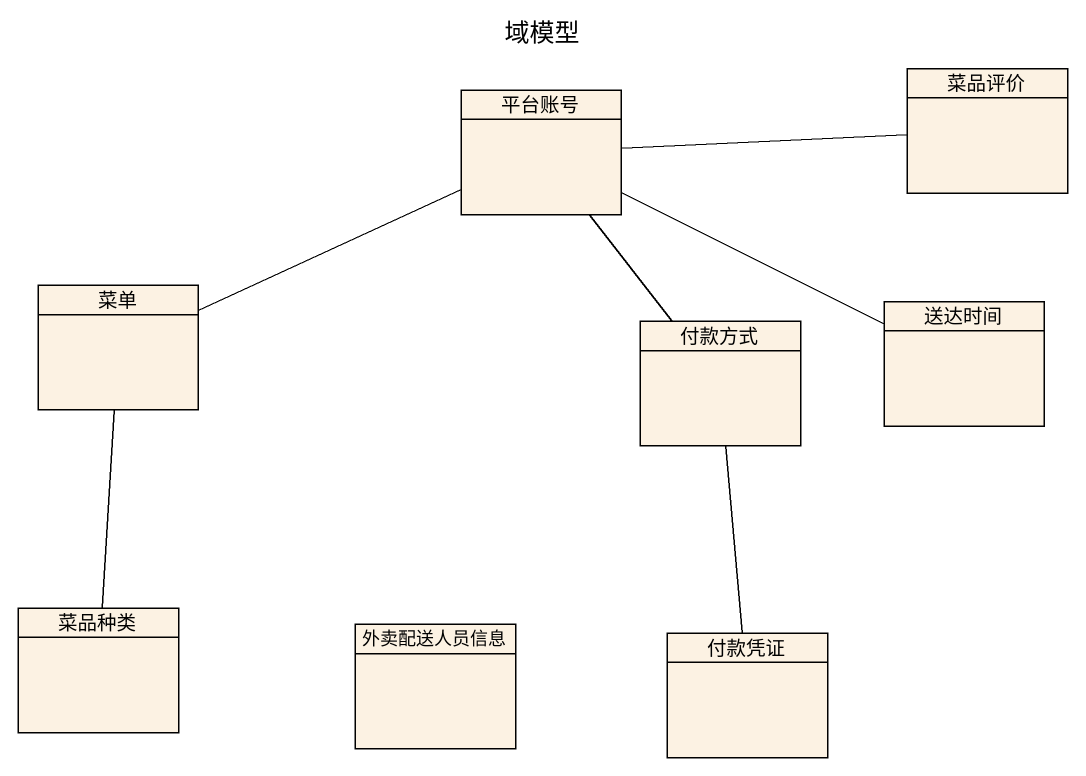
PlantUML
@startuml
title 域模型
hide circle
hide empty members
class 平台账号 #FCF2E3
class 菜品评价 #FCF2E3
class 菜单 #FCF2E3
class 付款方式 #FCF2E3
class 送达时间 #FCF2E3
class 菜品种类 #FCF2E3
class 外卖配送人员信息 #FCF2E3
class 付款凭证 #FCF2E3
平台账号 -right- 菜品评价
平台账号 -left- 菜单
平台账号 -- 付款方式
平台账号 -right- 送达时间
菜单 -- 菜品种类
付款方式 -- 付款凭证
@enduml
